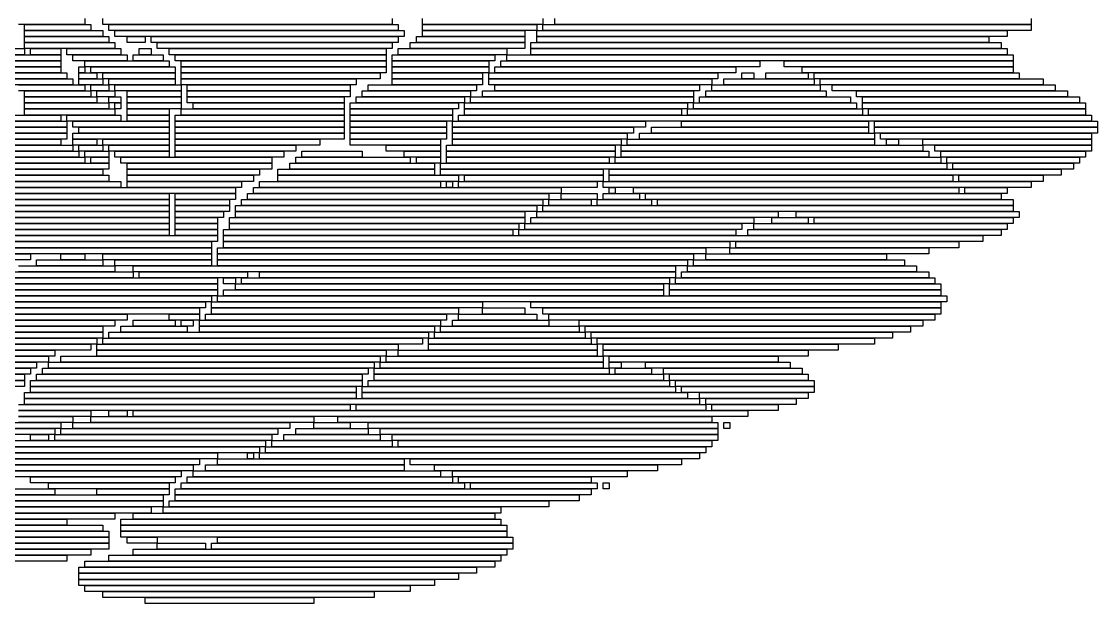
# Model space of a CAD drawing. Extents: x 39 to 985, y 65 to 958.
# Drawn here: x 786.5 to 965, y 561 to 657.5 of the extents above; entities that cross this region are included whole.
import ezdxf

# ---------------------------------------------------------------- set-up
doc = ezdxf.new("R2010")
doc.units = 0

msp = doc.modelspace()

# ---------------------------------------------------------------- linework, layer by layer
for p, q in [((797, 657), (786, 657)), ((787, 657), (798, 657)), ((787, 656), (787, 657)), ((797, 658), (797, 657)), ((798, 657), (798, 656)), ((800, 657), (800, 658)), ((848, 657), (800, 657)), ((801, 657), (849, 657)), ((801, 656), (801, 657)), ((848, 658), (848, 657)), ((849, 657), (849, 656)), ((853, 657), (853, 658)), ((873, 657), (853, 657)), ((853, 657), (872, 657)), ((853, 656), (853, 657)), ((872, 657), (872, 656)), ((873, 658), (873, 657)), ((873, 657), (954, 657)), ((873, 656), (873, 657)), ((875, 657), (875, 658)), ((954, 657), (875, 657)), ((954, 658), (954, 657)), ((954, 657), (954, 656)), ((798, 656), (787, 656)), ((787, 656), (800, 656)), ((787, 655), (787, 656)), ((800, 656), (800, 655)), ((849, 656), (801, 656)), ((802, 656), (850, 656)), ((802, 655), (802, 656)), ((850, 656), (850, 655)), ((872, 656), (853, 656)), ((853, 656), (870, 656)), ((853, 655), (853, 656)), ((870, 656), (870, 655)), ((872, 656), (950, 656)), ((872, 655), (872, 656)), ((954, 656), (873, 656)), ((950, 656), (950, 655)), ((800, 655), (787, 655)), ((787, 655), (801, 655)), ((787, 654), (787, 655)), ((801, 654), (787, 654)), ((787, 654), (802, 654)), ((787, 653), (787, 654)), ((801, 655), (801, 654)), ((850, 655), (802, 655)), ((802, 654), (802, 653)), ((804, 655), (807, 655)), ((804, 654), (804, 655)), ((807, 654), (804, 654)), ((807, 655), (807, 654)), ((808, 655), (849, 655)), ((808, 654), (808, 655)), ((849, 654), (808, 654)), ((809, 654), (848, 654)), ((809, 653), (809, 654)), ((848, 654), (848, 653)), ((849, 655), (849, 654)), ((851, 654), (870, 654)), ((851, 653), (851, 654)), ((852, 655), (870, 655)), ((852, 654), (852, 655)), ((870, 654), (852, 654)), ((870, 655), (853, 655)), ((870, 655), (870, 654)), ((870, 654), (870, 653)), ((871, 654), (949, 654)), ((871, 653), (871, 654)), ((950, 655), (872, 655)), ((872, 655), (947, 655)), ((872, 654), (872, 655)), ((947, 654), (872, 654)), ((947, 655), (947, 654)), ((949, 654), (949, 653)), ((775, 653), (787, 653)), ((787, 652), (775, 652)), ((777, 652), (793, 652)), ((802, 653), (787, 653)), ((787, 653), (787, 652)), ((788, 653), (793, 653)), ((788, 652), (788, 653)), ((793, 652), (788, 652)), ((793, 653), (793, 652)), ((793, 652), (793, 651)), ((794, 653), (803, 653)), ((794, 652), (794, 653)), ((803, 652), (794, 652)), ((795, 652), (804, 652)), ((795, 651), (795, 652)), ((803, 653), (803, 652)), ((804, 652), (804, 651)), ((805, 652), (810, 652)), ((805, 651), (805, 652)), ((806, 653), (808, 653)), ((806, 652), (806, 653)), ((808, 652), (806, 652)), ((808, 653), (808, 652)), ((848, 653), (809, 653)), ((810, 652), (810, 651)), ((811, 653), (847, 653)), ((811, 652), (811, 653)), ((847, 652), (811, 652)), ((812, 652), (847, 652)), ((812, 651), (812, 652)), ((847, 653), (847, 652)), ((847, 652), (847, 651)), ((848, 652), (865, 652)), ((848, 651), (848, 652)), ((849, 653), (867, 653)), ((849, 652), (849, 653)), ((867, 652), (849, 652)), ((870, 653), (851, 653)), ((865, 652), (865, 651)), ((867, 653), (867, 652)), ((867, 652), (951, 652)), ((867, 651), (867, 652)), ((949, 653), (871, 653)), ((871, 653), (950, 653)), ((871, 652), (871, 653)), ((950, 652), (871, 652)), ((950, 653), (950, 652)), ((951, 652), (951, 651)), ((793, 651), (777, 651)), ((779, 651), (793, 651)), ((793, 650), (779, 650)), ((781, 650), (793, 650)), ((793, 651), (793, 650)), ((793, 650), (793, 649)), ((804, 651), (795, 651)), ((796, 650), (797, 650)), ((796, 649), (796, 650)), ((797, 651), (811, 651)), ((797, 650), (797, 651)), ((811, 650), (797, 650)), ((797, 650), (797, 649)), ((798, 650), (812, 650)), ((798, 649), (798, 650)), ((810, 651), (805, 651)), ((811, 651), (811, 650)), ((847, 651), (812, 651)), ((812, 650), (812, 649)), ((813, 651), (847, 651)), ((813, 650), (813, 651)), ((847, 650), (813, 650)), ((813, 650), (847, 650)), ((813, 649), (813, 650)), ((847, 651), (847, 650)), ((847, 650), (847, 649)), ((865, 651), (848, 651)), ((848, 651), (864, 651)), ((848, 650), (848, 651)), ((864, 650), (848, 650)), ((848, 650), (864, 650)), ((848, 649), (848, 650)), ((864, 651), (864, 650)), ((864, 650), (864, 649)), ((865, 650), (905, 650)), ((865, 649), (865, 650)), ((866, 651), (909, 651)), ((866, 650), (866, 651)), ((909, 650), (866, 650)), ((951, 651), (867, 651)), ((905, 650), (905, 649)), ((909, 651), (909, 650)), ((913, 651), (951, 651)), ((913, 650), (913, 651)), ((951, 650), (913, 650)), ((916, 650), (951, 650)), ((916, 649), (916, 650)), ((951, 651), (951, 650)), ((951, 650), (951, 649)), ((793, 649), (781, 649)), ((782, 649), (794, 649)), ((794, 648), (782, 648)), ((784, 648), (795, 648)), ((794, 649), (794, 648)), ((795, 648), (795, 647)), ((797, 649), (796, 649)), ((796, 649), (799, 649)), ((796, 648), (796, 649)), ((799, 648), (796, 648)), ((796, 648), (800, 648)), ((796, 647), (796, 648)), ((812, 649), (798, 649)), ((799, 649), (799, 648)), ((800, 649), (812, 649)), ((800, 648), (800, 649)), ((812, 648), (800, 648)), ((800, 648), (800, 647)), ((801, 648), (812, 648)), ((801, 647), (801, 648)), ((812, 649), (812, 648)), ((812, 648), (812, 647)), ((847, 649), (813, 649)), ((813, 649), (846, 649)), ((813, 648), (813, 649)), ((846, 648), (813, 648)), ((813, 648), (842, 648)), ((813, 647), (813, 648)), ((842, 648), (842, 647)), ((846, 649), (846, 648)), ((864, 649), (848, 649)), ((848, 649), (863, 649)), ((848, 648), (848, 649)), ((863, 648), (848, 648)), ((848, 648), (863, 648)), ((848, 647), (848, 648)), ((863, 649), (863, 648)), ((863, 648), (863, 647)), ((864, 649), (902, 649)), ((864, 648), (864, 649)), ((902, 648), (864, 648)), ((864, 648), (901, 648)), ((864, 647), (864, 648)), ((905, 649), (865, 649)), ((901, 648), (901, 647)), ((902, 649), (902, 648)), ((903, 648), (918, 648)), ((903, 647), (903, 648)), ((906, 649), (908, 649)), ((906, 648), (906, 649)), ((908, 648), (906, 648)), ((908, 649), (908, 648)), ((910, 649), (917, 649)), ((910, 648), (910, 649)), ((917, 648), (910, 648)), ((951, 649), (916, 649)), ((917, 649), (917, 648)), ((918, 649), (952, 649)), ((918, 648), (918, 649)), ((952, 648), (918, 648)), ((918, 648), (918, 647)), ((919, 648), (956, 648)), ((919, 647), (919, 648)), ((952, 649), (952, 648)), ((956, 648), (956, 647)), ((795, 647), (784, 647)), ((786, 647), (797, 647)), ((800, 647), (796, 647)), ((797, 647), (797, 646)), ((798, 647), (801, 647)), ((798, 646), (798, 647)), ((812, 647), (801, 647)), ((801, 647), (801, 646)), ((802, 647), (813, 647)), ((802, 646), (802, 647)), ((842, 647), (813, 647)), ((813, 647), (813, 646)), ((814, 647), (841, 647)), ((814, 646), (814, 647)), ((841, 647), (841, 646)), ((844, 647), (862, 647)), ((844, 646), (844, 647)), ((863, 647), (848, 647)), ((862, 647), (862, 646)), ((901, 647), (864, 647)), ((865, 647), (899, 647)), ((865, 646), (865, 647)), ((899, 647), (899, 646)), ((901, 647), (919, 647)), ((901, 646), (901, 647)), ((918, 647), (903, 647)), ((956, 647), (919, 647)), ((919, 647), (919, 646)), ((921, 647), (958, 647)), ((921, 646), (921, 647)), ((958, 647), (958, 646)), ((797, 646), (786, 646)), ((787, 646), (798, 646)), ((787, 645), (787, 646)), ((798, 645), (787, 645)), ((787, 645), (799, 645)), ((787, 644), (787, 645)), ((801, 646), (798, 646)), ((798, 646), (798, 645)), ((799, 646), (802, 646)), ((799, 645), (799, 646)), ((802, 645), (799, 645)), ((799, 645), (799, 644)), ((801, 645), (803, 645)), ((801, 644), (801, 645)), ((813, 646), (802, 646)), ((802, 646), (802, 645)), ((803, 645), (803, 644)), ((804, 646), (813, 646)), ((804, 645), (804, 646)), ((813, 645), (804, 645)), ((804, 645), (813, 645)), ((804, 644), (804, 645)), ((813, 646), (813, 645)), ((813, 645), (813, 644)), ((841, 646), (814, 646)), ((814, 646), (841, 646)), ((814, 645), (814, 646)), ((841, 645), (814, 645)), ((814, 645), (840, 645)), ((814, 644), (814, 645)), ((840, 645), (840, 644)), ((841, 646), (841, 645)), ((842, 645), (860, 645)), ((842, 644), (842, 645)), ((843, 646), (861, 646)), ((843, 645), (843, 646)), ((861, 645), (843, 645)), ((862, 646), (844, 646)), ((860, 645), (860, 644)), ((861, 646), (861, 645)), ((861, 645), (898, 645)), ((861, 644), (861, 645)), ((863, 646), (898, 646)), ((863, 645), (863, 646)), ((898, 645), (863, 645)), ((899, 646), (865, 646)), ((898, 646), (898, 645)), ((898, 645), (898, 644)), ((899, 645), (924, 645)), ((899, 644), (899, 645)), ((900, 646), (920, 646)), ((900, 645), (900, 646)), ((920, 645), (900, 645)), ((919, 646), (901, 646)), ((920, 646), (920, 645)), ((958, 646), (921, 646)), ((924, 645), (924, 644)), ((925, 646), (960, 646)), ((925, 645), (925, 646)), ((960, 645), (925, 645)), ((926, 645), (962, 645)), ((926, 644), (926, 645)), ((960, 646), (960, 645)), ((962, 645), (962, 644)), ((799, 644), (787, 644)), ((787, 644), (801, 644)), ((787, 643), (787, 644)), ((801, 643), (787, 643)), ((787, 643), (802, 643)), ((787, 642), (787, 643)), ((803, 644), (801, 644)), ((801, 644), (801, 643)), ((802, 644), (803, 644)), ((802, 643), (802, 644)), ((803, 643), (802, 643)), ((802, 643), (802, 642)), ((803, 644), (803, 643)), ((813, 644), (804, 644)), ((804, 644), (813, 644)), ((804, 643), (804, 644)), ((813, 643), (804, 643)), ((804, 643), (811, 643)), ((804, 642), (804, 643)), ((811, 643), (811, 642)), ((813, 644), (813, 643)), ((813, 643), (840, 643)), ((813, 642), (813, 643)), ((840, 644), (814, 644)), ((815, 644), (840, 644)), ((815, 643), (815, 644)), ((840, 643), (815, 643)), ((840, 644), (840, 643)), ((840, 643), (840, 642)), ((841, 644), (859, 644)), ((841, 643), (841, 644)), ((859, 643), (841, 643)), ((841, 643), (858, 643)), ((841, 642), (841, 643)), ((860, 644), (842, 644)), ((858, 643), (858, 642)), ((859, 644), (859, 643)), ((860, 644), (897, 644)), ((860, 643), (860, 644)), ((897, 643), (860, 643)), ((860, 643), (896, 643)), ((860, 642), (860, 643)), ((898, 644), (861, 644)), ((896, 643), (896, 642)), ((897, 644), (897, 643)), ((897, 643), (926, 643)), ((897, 642), (897, 643)), ((898, 644), (925, 644)), ((898, 643), (898, 644)), ((925, 643), (898, 643)), ((924, 644), (899, 644)), ((925, 644), (925, 643)), ((962, 644), (926, 644)), ((926, 644), (963, 644)), ((926, 643), (926, 644)), ((963, 643), (926, 643)), ((926, 643), (926, 642)), ((927, 643), (963, 643)), ((927, 642), (927, 643)), ((963, 644), (963, 643)), ((963, 643), (963, 642)), ((665, 642), (793, 642)), ((793, 641), (665, 641)), ((737, 641), (794, 641)), ((802, 642), (787, 642)), ((793, 642), (793, 641)), ((794, 642), (803, 642)), ((794, 641), (794, 642)), ((803, 641), (794, 641)), ((794, 641), (794, 640)), ((795, 641), (811, 641)), ((795, 640), (795, 641)), ((803, 642), (803, 641)), ((811, 642), (804, 642)), ((804, 642), (811, 642)), ((804, 641), (804, 642)), ((811, 641), (804, 641)), ((811, 642), (811, 641)), ((811, 641), (811, 640)), ((812, 642), (840, 642)), ((812, 641), (812, 642)), ((840, 641), (812, 641)), ((812, 641), (840, 641)), ((812, 640), (812, 641)), ((840, 642), (813, 642)), ((840, 642), (840, 641)), ((840, 641), (840, 640)), ((858, 642), (841, 642)), ((841, 642), (858, 642)), ((841, 641), (841, 642)), ((858, 641), (841, 641)), ((841, 641), (857, 641)), ((841, 640), (841, 641)), ((857, 641), (857, 640)), ((858, 642), (858, 641)), ((858, 641), (890, 641)), ((858, 640), (858, 641)), ((859, 642), (964, 642)), ((859, 641), (859, 642)), ((964, 641), (859, 641)), ((896, 642), (860, 642)), ((890, 641), (890, 640)), ((896, 641), (927, 641)), ((896, 640), (896, 641)), ((926, 642), (897, 642)), ((963, 642), (927, 642)), ((927, 641), (927, 640)), ((928, 641), (965, 641)), ((928, 640), (928, 641)), ((964, 642), (964, 641)), ((965, 641), (965, 640)), ((794, 640), (737, 640)), ((741, 640), (794, 640)), ((794, 640), (794, 639)), ((811, 640), (795, 640)), ((796, 640), (811, 640)), ((796, 639), (796, 640)), ((811, 640), (811, 639)), ((840, 640), (812, 640)), ((812, 640), (840, 640)), ((812, 639), (812, 640)), ((840, 640), (840, 639)), ((857, 640), (841, 640)), ((841, 640), (857, 640)), ((841, 639), (841, 640)), ((857, 640), (857, 639)), ((890, 640), (858, 640)), ((858, 640), (888, 640)), ((858, 639), (858, 640)), ((888, 640), (888, 639)), ((891, 640), (927, 640)), ((891, 639), (891, 640)), ((927, 640), (896, 640)), ((927, 640), (927, 639)), ((965, 640), (928, 640)), ((928, 640), (965, 640)), ((928, 639), (928, 640)), ((965, 640), (965, 639)), ((794, 639), (741, 639)), ((745, 639), (794, 639)), ((794, 638), (745, 638)), ((748, 638), (793, 638)), ((793, 638), (793, 637)), ((794, 639), (794, 638)), ((795, 639), (811, 639)), ((795, 638), (795, 639)), ((811, 638), (795, 638)), ((795, 638), (799, 638)), ((795, 637), (795, 638)), ((811, 639), (796, 639)), ((799, 638), (799, 637)), ((800, 638), (811, 638)), ((800, 637), (800, 638)), ((811, 639), (811, 638)), ((811, 638), (811, 637)), ((840, 639), (812, 639)), ((812, 639), (840, 639)), ((812, 638), (812, 639)), ((840, 638), (812, 638)), ((812, 638), (836, 638)), ((812, 637), (812, 638)), ((836, 638), (836, 637)), ((840, 639), (840, 638)), ((857, 639), (841, 639)), ((841, 639), (857, 639)), ((841, 638), (841, 639)), ((857, 638), (841, 638)), ((841, 638), (856, 638)), ((841, 637), (841, 638)), ((856, 638), (856, 637)), ((857, 639), (857, 638)), ((888, 639), (858, 639)), ((858, 639), (887, 639)), ((858, 638), (858, 639)), ((887, 638), (858, 638)), ((858, 638), (886, 638)), ((858, 637), (858, 638)), ((886, 638), (886, 637)), ((887, 639), (887, 638)), ((887, 638), (928, 638)), ((887, 637), (887, 638)), ((889, 639), (928, 639)), ((889, 638), (889, 639)), ((928, 638), (889, 638)), ((927, 639), (891, 639)), ((965, 639), (928, 639)), ((928, 639), (928, 638)), ((928, 638), (928, 637)), ((929, 639), (964, 639)), ((929, 638), (929, 639)), ((964, 638), (929, 638)), ((930, 638), (932, 638)), ((930, 637), (930, 638)), ((932, 638), (932, 637)), ((936, 638), (964, 638)), ((936, 637), (936, 638)), ((964, 639), (964, 638)), ((964, 638), (964, 637)), ((793, 637), (748, 637)), ((750, 637), (795, 637)), ((795, 636), (750, 636)), ((752, 636), (796, 636)), ((799, 637), (795, 637)), ((795, 637), (795, 636)), ((796, 637), (800, 637)), ((796, 636), (796, 637)), ((800, 636), (796, 636)), ((796, 636), (796, 635)), ((797, 636), (801, 636)), ((797, 635), (797, 636)), ((811, 637), (800, 637)), ((800, 637), (800, 636)), ((801, 637), (811, 637)), ((801, 636), (801, 637)), ((811, 636), (801, 636)), ((801, 636), (801, 635)), ((802, 636), (811, 636)), ((802, 635), (802, 636)), ((811, 637), (811, 636)), ((811, 636), (811, 635)), ((836, 637), (812, 637)), ((812, 637), (832, 637)), ((812, 636), (812, 637)), ((832, 636), (812, 636)), ((812, 636), (830, 636)), ((812, 635), (812, 636)), ((830, 636), (830, 635)), ((832, 637), (832, 636)), ((833, 636), (843, 636)), ((833, 635), (833, 636)), ((856, 637), (841, 637)), ((843, 636), (843, 635)), ((847, 637), (856, 637)), ((847, 636), (847, 637)), ((856, 636), (847, 636)), ((850, 636), (856, 636)), ((850, 635), (850, 636)), ((856, 637), (856, 636)), ((856, 636), (856, 635)), ((857, 637), (885, 637)), ((857, 636), (857, 637)), ((885, 636), (857, 636)), ((857, 636), (885, 636)), ((857, 635), (857, 636)), ((886, 637), (858, 637)), ((885, 637), (885, 636)), ((885, 636), (885, 635)), ((886, 637), (936, 637)), ((886, 636), (886, 637)), ((936, 636), (886, 636)), ((886, 636), (937, 636)), ((886, 635), (886, 636)), ((928, 637), (887, 637)), ((932, 637), (930, 637)), ((964, 637), (936, 637)), ((936, 637), (936, 636)), ((937, 636), (937, 635)), ((938, 637), (964, 637)), ((938, 636), (938, 637)), ((964, 636), (938, 636)), ((939, 636), (963, 636)), ((939, 635), (939, 636)), ((963, 636), (963, 635)), ((964, 637), (964, 636)), ((796, 635), (752, 635)), ((754, 635), (797, 635)), ((797, 634), (754, 634)), ((756, 634), (801, 634)), ((801, 635), (797, 635)), ((797, 635), (797, 634)), ((798, 635), (801, 635)), ((798, 634), (798, 635)), ((801, 634), (798, 634)), ((801, 635), (801, 634)), ((801, 634), (801, 633)), ((811, 635), (802, 635)), ((803, 635), (828, 635)), ((803, 634), (803, 635)), ((828, 634), (803, 634)), ((804, 634), (828, 634)), ((804, 633), (804, 634)), ((830, 635), (812, 635)), ((828, 635), (828, 634)), ((828, 634), (828, 633)), ((831, 634), (855, 634)), ((831, 633), (831, 634)), ((832, 635), (851, 635)), ((832, 634), (832, 635)), ((851, 634), (832, 634)), ((843, 635), (833, 635)), ((856, 635), (850, 635)), ((851, 635), (851, 634)), ((852, 635), (856, 635)), ((852, 634), (852, 635)), ((856, 634), (852, 634)), ((855, 634), (855, 633)), ((856, 635), (856, 634)), ((856, 634), (940, 634)), ((856, 633), (856, 634)), ((885, 635), (857, 635)), ((857, 635), (884, 635)), ((857, 634), (857, 635)), ((884, 634), (857, 634)), ((884, 635), (884, 634)), ((885, 635), (939, 635)), ((885, 634), (885, 635)), ((939, 634), (885, 634)), ((937, 635), (886, 635)), ((963, 635), (939, 635)), ((939, 635), (939, 634)), ((940, 635), (962, 635)), ((940, 634), (940, 635)), ((962, 634), (940, 634)), ((940, 634), (940, 633)), ((941, 634), (961, 634)), ((941, 633), (941, 634)), ((961, 634), (961, 633)), ((962, 635), (962, 634)), ((801, 633), (756, 633)), ((757, 633), (800, 633)), ((800, 632), (757, 632)), ((759, 632), (801, 632)), ((800, 633), (800, 632)), ((801, 632), (801, 631)), ((828, 633), (804, 633)), ((804, 633), (826, 633)), ((804, 632), (804, 633)), ((826, 632), (804, 632)), ((804, 632), (825, 632)), ((804, 631), (804, 632)), ((825, 632), (825, 631)), ((826, 633), (826, 632)), ((829, 633), (855, 633)), ((829, 632), (829, 633)), ((855, 632), (829, 632)), ((829, 632), (859, 632)), ((829, 631), (829, 632)), ((855, 633), (831, 633)), ((855, 633), (855, 632)), ((940, 633), (856, 633)), ((856, 633), (883, 633)), ((856, 632), (856, 633)), ((883, 632), (856, 632)), ((859, 632), (859, 631)), ((860, 632), (883, 632)), ((860, 631), (860, 632)), ((883, 633), (883, 632)), ((883, 632), (883, 631)), ((884, 633), (959, 633)), ((884, 632), (884, 633)), ((959, 632), (884, 632)), ((884, 632), (941, 632)), ((884, 631), (884, 632)), ((961, 633), (941, 633)), ((941, 632), (941, 631)), ((942, 632), (956, 632)), ((942, 631), (942, 632)), ((956, 632), (956, 631)), ((959, 633), (959, 632)), ((801, 631), (759, 631)), ((760, 631), (803, 631)), ((803, 631), (803, 630)), ((825, 631), (804, 631)), ((804, 631), (823, 631)), ((804, 630), (804, 631)), ((823, 631), (823, 630)), ((826, 631), (856, 631)), ((826, 630), (826, 631)), ((859, 631), (829, 631)), ((856, 631), (856, 630)), ((857, 631), (858, 631)), ((857, 630), (857, 631)), ((858, 631), (858, 630)), ((859, 631), (882, 631)), ((859, 630), (859, 631)), ((883, 631), (860, 631)), ((882, 631), (882, 630)), ((883, 631), (954, 631)), ((883, 630), (883, 631)), ((941, 631), (884, 631)), ((956, 631), (942, 631)), ((954, 631), (954, 630)), ((803, 630), (760, 630)), ((762, 630), (822, 630)), ((822, 629), (762, 629)), ((763, 629), (811, 629)), ((823, 630), (804, 630)), ((811, 629), (811, 628)), ((812, 629), (822, 629)), ((812, 628), (812, 629)), ((822, 630), (822, 629)), ((822, 629), (822, 628)), ((824, 629), (874, 629)), ((824, 628), (824, 629)), ((825, 630), (876, 630)), ((825, 629), (825, 630)), ((876, 629), (825, 629)), ((856, 630), (826, 630)), ((858, 630), (857, 630)), ((882, 630), (859, 630)), ((874, 629), (874, 628)), ((876, 630), (876, 629)), ((876, 629), (882, 629)), ((876, 628), (876, 629)), ((882, 629), (882, 628)), ((954, 630), (883, 630)), ((883, 629), (889, 629)), ((883, 628), (883, 629)), ((884, 630), (885, 630)), ((884, 629), (884, 630)), ((885, 629), (884, 629)), ((885, 630), (885, 629)), ((888, 630), (942, 630)), ((888, 629), (888, 630)), ((942, 629), (888, 629)), ((889, 629), (889, 628)), ((890, 629), (949, 629)), ((890, 628), (890, 629)), ((942, 630), (942, 629)), ((943, 630), (950, 630)), ((943, 629), (943, 630)), ((950, 629), (943, 629)), ((949, 629), (949, 628)), ((950, 630), (950, 629)), ((811, 628), (763, 628)), ((764, 628), (811, 628)), ((811, 627), (764, 627)), ((765, 627), (811, 627)), ((811, 628), (811, 627)), ((811, 627), (811, 626)), ((822, 628), (812, 628)), ((812, 628), (821, 628)), ((812, 627), (812, 628)), ((821, 627), (812, 627)), ((812, 627), (821, 627)), ((812, 626), (812, 627)), ((821, 628), (821, 627)), ((821, 627), (821, 626)), ((822, 627), (872, 627)), ((822, 626), (822, 627)), ((823, 628), (873, 628)), ((823, 627), (823, 628)), ((873, 627), (823, 627)), ((874, 628), (824, 628)), ((872, 627), (872, 626)), ((873, 628), (873, 627)), ((873, 627), (951, 627)), ((873, 626), (873, 627)), ((874, 628), (881, 628)), ((874, 627), (874, 628)), ((881, 627), (874, 627)), ((882, 628), (876, 628)), ((881, 628), (881, 627)), ((882, 628), (891, 628)), ((882, 627), (882, 628)), ((891, 627), (882, 627)), ((889, 628), (883, 628)), ((949, 628), (890, 628)), ((891, 628), (891, 627)), ((892, 628), (951, 628)), ((892, 627), (892, 628)), ((951, 627), (892, 627)), ((951, 628), (951, 627)), ((951, 627), (951, 626)), ((811, 626), (765, 626)), ((766, 626), (811, 626)), ((811, 625), (766, 625)), ((766, 625), (811, 625)), ((811, 626), (811, 625)), ((811, 625), (811, 624)), ((821, 626), (812, 626)), ((812, 626), (820, 626)), ((812, 625), (812, 626)), ((820, 625), (812, 625)), ((812, 625), (819, 625)), ((812, 624), (812, 625)), ((819, 625), (819, 624)), ((820, 626), (820, 625)), ((821, 625), (870, 625)), ((821, 624), (821, 625)), ((872, 626), (822, 626)), ((822, 626), (870, 626)), ((822, 625), (822, 626)), ((870, 625), (822, 625)), ((870, 626), (870, 625)), ((870, 625), (870, 624)), ((871, 625), (908, 625)), ((871, 624), (871, 625)), ((872, 626), (912, 626)), ((872, 625), (872, 626)), ((912, 625), (872, 625)), ((951, 626), (873, 626)), ((908, 625), (908, 624)), ((911, 625), (917, 625)), ((911, 624), (911, 625)), ((912, 626), (912, 625)), ((915, 626), (952, 626)), ((915, 625), (915, 626)), ((952, 625), (915, 625)), ((917, 625), (917, 624)), ((918, 625), (951, 625)), ((918, 624), (918, 625)), ((951, 625), (951, 624)), ((952, 626), (952, 625)), ((811, 624), (766, 624)), ((767, 624), (811, 624)), ((811, 623), (767, 623)), ((768, 623), (811, 623)), ((811, 624), (811, 623)), ((811, 623), (811, 622)), ((819, 624), (812, 624)), ((812, 624), (819, 624)), ((812, 623), (812, 624)), ((819, 623), (812, 623)), ((812, 623), (819, 623)), ((812, 622), (812, 623)), ((819, 624), (819, 623)), ((819, 623), (819, 622)), ((820, 623), (868, 623)), ((820, 622), (820, 623)), ((870, 624), (821, 624)), ((821, 624), (869, 624)), ((821, 623), (821, 624)), ((869, 623), (821, 623)), ((868, 623), (868, 622)), ((869, 624), (869, 623)), ((869, 623), (905, 623)), ((869, 622), (869, 623)), ((870, 624), (906, 624)), ((870, 623), (870, 624)), ((906, 623), (870, 623)), ((908, 624), (871, 624)), ((905, 623), (905, 622)), ((906, 624), (906, 623)), ((907, 623), (949, 623)), ((907, 622), (907, 623)), ((908, 624), (950, 624)), ((908, 623), (908, 624)), ((950, 623), (908, 623)), ((917, 624), (911, 624)), ((951, 624), (918, 624)), ((949, 623), (949, 622)), ((950, 624), (950, 623)), ((811, 622), (768, 622)), ((769, 622), (819, 622)), ((819, 622), (812, 622)), ((819, 622), (819, 621)), ((868, 622), (820, 622)), ((820, 622), (946, 622)), ((820, 621), (820, 622)), ((905, 622), (869, 622)), ((949, 622), (907, 622)), ((946, 622), (946, 621)), ((751, 620), (818, 620)), ((819, 621), (769, 621)), ((770, 621), (818, 621)), ((818, 620), (770, 620)), ((818, 621), (818, 620)), ((818, 620), (818, 619)), ((819, 620), (900, 620)), ((819, 619), (819, 620)), ((946, 621), (820, 621)), ((820, 621), (904, 621)), ((820, 620), (820, 621)), ((904, 620), (820, 620)), ((900, 620), (900, 619)), ((904, 621), (904, 620)), ((904, 620), (937, 620)), ((904, 619), (904, 620)), ((905, 621), (942, 621)), ((905, 620), (905, 621)), ((942, 620), (905, 620)), ((937, 620), (937, 619)), ((942, 621), (942, 620)), ((818, 619), (751, 619)), ((757, 619), (788, 619)), ((788, 618), (757, 618)), ((788, 619), (788, 618)), ((789, 618), (800, 618)), ((789, 617), (789, 618)), ((793, 619), (797, 619)), ((793, 618), (793, 619)), ((797, 618), (793, 618)), ((797, 619), (797, 618)), ((800, 619), (818, 619)), ((800, 618), (800, 619)), ((818, 618), (800, 618)), ((800, 618), (800, 617)), ((802, 618), (818, 618)), ((802, 617), (802, 618)), ((818, 619), (818, 618)), ((818, 618), (818, 617)), ((900, 619), (819, 619)), ((819, 619), (898, 619)), ((819, 618), (819, 619)), ((898, 618), (819, 618)), ((819, 618), (897, 618)), ((819, 617), (819, 618)), ((897, 618), (897, 617)), ((898, 619), (898, 618)), ((898, 618), (933, 618)), ((898, 617), (898, 618)), ((900, 619), (930, 619)), ((900, 618), (900, 619)), ((930, 618), (900, 618)), ((937, 619), (904, 619)), ((930, 619), (930, 618)), ((933, 618), (933, 617)), ((785, 616), (805, 616)), ((786, 617), (802, 617)), ((802, 616), (786, 616)), ((800, 617), (789, 617)), ((818, 617), (802, 617)), ((802, 617), (802, 616)), ((805, 617), (895, 617)), ((805, 616), (805, 617)), ((895, 616), (805, 616)), ((805, 616), (805, 615)), ((806, 616), (824, 616)), ((806, 615), (806, 616)), ((897, 617), (819, 617)), ((824, 616), (824, 615)), ((826, 616), (895, 616)), ((826, 615), (826, 616)), ((895, 617), (895, 616)), ((895, 616), (895, 615)), ((896, 616), (937, 616)), ((896, 615), (896, 616)), ((897, 617), (935, 617)), ((897, 616), (897, 617)), ((935, 616), (897, 616)), ((933, 617), (898, 617)), ((935, 617), (935, 616)), ((937, 616), (937, 615)), ((805, 615), (785, 615)), ((785, 615), (819, 615)), ((824, 615), (806, 615)), ((819, 615), (819, 614)), ((820, 615), (822, 615)), ((820, 614), (820, 615)), ((822, 615), (822, 614)), ((823, 615), (894, 615)), ((823, 614), (823, 615)), ((895, 615), (826, 615)), ((894, 615), (894, 614)), ((895, 615), (938, 615)), ((895, 614), (895, 615)), ((937, 615), (896, 615)), ((938, 615), (938, 614)), ((779, 613), (819, 613)), ((780, 614), (819, 614)), ((819, 613), (780, 613)), ((819, 614), (785, 614)), ((819, 614), (819, 613)), ((819, 613), (819, 612)), ((822, 614), (820, 614)), ((820, 613), (893, 613)), ((820, 612), (820, 613)), ((822, 614), (893, 614)), ((822, 613), (822, 614)), ((893, 613), (822, 613)), ((894, 614), (823, 614)), ((893, 614), (893, 613)), ((893, 613), (893, 612)), ((894, 614), (939, 614)), ((894, 613), (894, 614)), ((939, 613), (894, 613)), ((894, 613), (939, 613)), ((894, 612), (894, 613)), ((938, 614), (895, 614)), ((939, 614), (939, 613)), ((939, 613), (939, 612)), ((777, 611), (817, 611)), ((778, 612), (818, 612)), ((818, 611), (778, 611)), ((819, 612), (779, 612)), ((817, 611), (817, 610)), ((818, 612), (818, 611)), ((818, 611), (863, 611)), ((818, 610), (818, 611)), ((819, 612), (940, 612)), ((819, 611), (819, 612)), ((940, 611), (819, 611)), ((893, 612), (820, 612)), ((863, 611), (863, 610)), ((871, 611), (939, 611)), ((871, 610), (871, 611)), ((939, 612), (894, 612)), ((939, 611), (939, 610)), ((940, 612), (940, 611)), ((776, 609), (804, 609)), ((817, 610), (777, 610)), ((777, 610), (816, 610)), ((816, 609), (777, 609)), ((804, 609), (804, 608)), ((811, 609), (816, 609)), ((811, 608), (811, 609)), ((816, 610), (816, 609)), ((816, 609), (816, 608)), ((817, 609), (857, 609)), ((817, 608), (817, 609)), ((863, 610), (818, 610)), ((818, 610), (859, 610)), ((818, 609), (818, 610)), ((859, 609), (818, 609)), ((857, 609), (857, 608)), ((859, 610), (859, 609)), ((859, 609), (872, 609)), ((859, 608), (859, 609)), ((863, 610), (870, 610)), ((863, 609), (863, 610)), ((870, 609), (863, 609)), ((870, 610), (870, 609)), ((939, 610), (871, 610)), ((872, 609), (872, 608)), ((873, 610), (939, 610)), ((873, 609), (873, 610)), ((939, 609), (873, 609)), ((874, 609), (938, 609)), ((874, 608), (874, 609)), ((938, 609), (938, 608)), ((939, 610), (939, 609)), ((750, 608), (802, 608)), ((802, 607), (750, 607)), ((775, 607), (800, 607)), ((804, 608), (776, 608)), ((800, 607), (800, 606)), ((802, 608), (802, 607)), ((803, 607), (814, 607)), ((803, 606), (803, 607)), ((805, 608), (812, 608)), ((805, 607), (805, 608)), ((812, 607), (805, 607)), ((816, 608), (811, 608)), ((812, 608), (812, 607)), ((813, 608), (815, 608)), ((813, 607), (813, 608)), ((815, 607), (813, 607)), ((814, 607), (814, 606)), ((815, 608), (815, 607)), ((816, 608), (856, 608)), ((816, 607), (816, 608)), ((856, 607), (816, 607)), ((816, 607), (855, 607)), ((816, 606), (816, 607)), ((857, 608), (817, 608)), ((855, 607), (855, 606)), ((856, 608), (856, 607)), ((856, 607), (879, 607)), ((856, 606), (856, 607)), ((858, 608), (874, 608)), ((858, 607), (858, 608)), ((874, 607), (858, 607)), ((872, 608), (859, 608)), ((938, 608), (874, 608)), ((874, 608), (874, 607)), ((879, 608), (936, 608)), ((879, 607), (879, 608)), ((936, 607), (879, 607)), ((879, 607), (879, 606)), ((880, 607), (934, 607)), ((880, 606), (880, 607)), ((934, 607), (934, 606)), ((936, 608), (936, 607)), ((800, 606), (775, 606)), ((775, 606), (800, 606)), ((800, 606), (800, 605)), ((801, 606), (854, 606)), ((801, 605), (801, 606)), ((814, 606), (803, 606)), ((855, 606), (816, 606)), ((854, 606), (854, 605)), ((855, 606), (880, 606)), ((855, 605), (855, 606)), ((879, 606), (856, 606)), ((934, 606), (880, 606)), ((880, 606), (880, 605)), ((881, 606), (931, 606)), ((881, 605), (881, 606)), ((931, 606), (931, 605)), ((772, 604), (798, 604)), ((800, 605), (775, 605)), ((778, 605), (799, 605)), ((799, 604), (778, 604)), ((798, 604), (798, 603)), ((799, 605), (799, 604)), ((799, 604), (849, 604)), ((799, 603), (799, 604)), ((800, 605), (853, 605)), ((800, 604), (800, 605)), ((853, 604), (800, 604)), ((854, 605), (801, 605)), ((849, 604), (849, 603)), ((853, 605), (853, 604)), ((854, 605), (881, 605)), ((854, 604), (854, 605)), ((881, 604), (854, 604)), ((854, 604), (882, 604)), ((854, 603), (854, 604)), ((880, 605), (855, 605)), ((931, 605), (881, 605)), ((881, 605), (881, 604)), ((882, 605), (928, 605)), ((882, 604), (882, 605)), ((928, 604), (882, 604)), ((882, 604), (882, 603)), ((883, 604), (922, 604)), ((883, 603), (883, 604)), ((922, 604), (922, 603)), ((928, 605), (928, 604)), ((768, 602), (791, 602)), ((769, 603), (792, 603)), ((792, 602), (769, 602)), ((798, 603), (772, 603)), ((791, 602), (791, 601)), ((792, 603), (792, 602)), ((793, 602), (846, 602)), ((793, 601), (793, 602)), ((849, 603), (799, 603)), ((799, 603), (847, 603)), ((799, 602), (799, 603)), ((847, 602), (799, 602)), ((846, 602), (846, 601)), ((847, 603), (847, 602)), ((847, 602), (883, 602)), ((847, 601), (847, 602)), ((849, 603), (882, 603)), ((849, 602), (849, 603)), ((882, 602), (849, 602)), ((882, 603), (854, 603)), ((882, 603), (882, 602)), ((922, 603), (883, 603)), ((883, 603), (917, 603)), ((883, 602), (883, 603)), ((917, 602), (883, 602)), ((883, 602), (883, 601)), ((884, 602), (912, 602)), ((884, 601), (884, 602)), ((912, 602), (912, 601)), ((917, 603), (917, 602)), ((766, 600), (788, 600)), ((767, 601), (789, 601)), ((789, 600), (767, 600)), ((791, 601), (768, 601)), ((788, 600), (788, 599)), ((789, 601), (789, 600)), ((790, 600), (844, 600)), ((790, 599), (790, 600)), ((791, 601), (845, 601)), ((791, 600), (791, 601)), ((845, 600), (791, 600)), ((846, 601), (793, 601)), ((844, 600), (844, 599)), ((845, 601), (845, 600)), ((845, 600), (884, 600)), ((845, 599), (845, 600)), ((846, 601), (883, 601)), ((846, 600), (846, 601)), ((883, 600), (846, 600)), ((883, 601), (847, 601)), ((883, 601), (883, 600)), ((912, 601), (884, 601)), ((884, 601), (886, 601)), ((884, 600), (884, 601)), ((886, 600), (884, 600)), ((884, 600), (884, 599)), ((885, 600), (891, 600)), ((885, 599), (885, 600)), ((886, 601), (886, 600)), ((890, 601), (914, 601)), ((890, 600), (890, 601)), ((914, 600), (890, 600)), ((891, 600), (891, 599)), ((893, 600), (916, 600)), ((893, 599), (893, 600)), ((914, 601), (914, 600)), ((916, 600), (916, 599)), ((748, 598), (787, 598)), ((765, 599), (787, 599)), ((787, 598), (765, 598)), ((788, 599), (766, 599)), ((787, 599), (787, 598)), ((787, 598), (787, 597)), ((788, 598), (843, 598)), ((788, 597), (788, 598)), ((789, 599), (843, 599)), ((789, 598), (789, 599)), ((843, 598), (789, 598)), ((844, 599), (790, 599)), ((843, 599), (843, 598)), ((843, 598), (843, 597)), ((844, 598), (894, 598)), ((844, 597), (844, 598)), ((884, 599), (845, 599)), ((845, 599), (893, 599)), ((845, 598), (845, 599)), ((893, 598), (845, 598)), ((891, 599), (885, 599)), ((916, 599), (893, 599)), ((893, 599), (893, 598)), ((894, 599), (917, 599)), ((894, 598), (894, 599)), ((917, 598), (894, 598)), ((894, 598), (894, 597)), ((895, 598), (918, 598)), ((895, 597), (895, 598)), ((917, 599), (917, 598)), ((918, 598), (918, 597)), ((787, 597), (748, 597)), ((843, 597), (788, 597)), ((788, 597), (842, 597)), ((788, 596), (788, 597)), ((842, 597), (842, 596)), ((843, 597), (895, 597)), ((843, 596), (843, 597)), ((894, 597), (844, 597)), ((918, 597), (895, 597)), ((895, 597), (895, 596)), ((896, 597), (918, 597)), ((896, 596), (896, 597)), ((918, 597), (918, 596)), ((787, 596), (842, 596)), ((787, 595), (787, 596)), ((842, 595), (787, 595)), ((787, 595), (899, 595)), ((787, 594), (787, 595)), ((842, 596), (788, 596)), ((842, 596), (842, 595)), ((895, 596), (843, 596)), ((843, 596), (897, 596)), ((843, 595), (843, 596)), ((897, 595), (843, 595)), ((918, 596), (896, 596)), ((897, 596), (897, 595)), ((899, 596), (917, 596)), ((899, 595), (899, 596)), ((917, 595), (899, 595)), ((899, 595), (899, 594)), ((900, 595), (915, 595)), ((900, 594), (900, 595)), ((915, 595), (915, 594)), ((917, 596), (917, 595)), ((786, 594), (841, 594)), ((841, 593), (786, 593)), ((786, 593), (798, 593)), ((899, 594), (787, 594)), ((798, 593), (798, 592)), ((801, 593), (804, 593)), ((801, 592), (801, 593)), ((804, 593), (804, 592)), ((805, 593), (907, 593)), ((805, 592), (805, 593)), ((841, 594), (841, 593)), ((842, 594), (900, 594)), ((842, 593), (842, 594)), ((900, 593), (842, 593)), ((915, 594), (900, 594)), ((900, 594), (900, 593)), ((901, 594), (912, 594)), ((901, 593), (901, 594)), ((912, 593), (901, 593)), ((907, 593), (907, 592)), ((912, 594), (912, 593)), ((743, 591), (793, 591)), ((798, 592), (786, 592)), ((786, 592), (795, 592)), ((795, 591), (786, 591)), ((793, 591), (793, 590)), ((795, 592), (795, 591)), ((795, 591), (831, 591)), ((795, 590), (795, 591)), ((798, 592), (835, 592)), ((798, 591), (798, 592)), ((835, 591), (798, 591)), ((804, 592), (801, 592)), ((907, 592), (805, 592)), ((831, 591), (831, 590)), ((835, 592), (835, 591)), ((835, 591), (841, 591)), ((835, 590), (835, 591)), ((839, 592), (901, 592)), ((839, 591), (839, 592)), ((901, 591), (839, 591)), ((841, 591), (841, 590)), ((844, 591), (902, 591)), ((844, 590), (844, 591)), ((901, 592), (901, 591)), ((902, 591), (902, 590)), ((903, 591), (904, 591)), ((903, 590), (903, 591)), ((904, 591), (904, 590)), ((793, 590), (743, 590)), ((785, 590), (792, 590)), ((792, 590), (792, 589)), ((793, 590), (829, 590)), ((793, 589), (793, 590)), ((831, 590), (795, 590)), ((829, 590), (829, 589)), ((832, 590), (844, 590)), ((832, 589), (832, 590)), ((841, 590), (835, 590)), ((902, 590), (844, 590)), ((844, 590), (844, 589)), ((846, 590), (902, 590)), ((846, 589), (846, 590)), ((902, 590), (902, 589)), ((904, 590), (903, 590)), ((781, 588), (827, 588)), ((792, 589), (785, 589)), ((788, 589), (791, 589)), ((788, 588), (788, 589)), ((791, 588), (788, 588)), ((791, 589), (791, 588)), ((792, 589), (828, 589)), ((792, 588), (792, 589)), ((828, 588), (792, 588)), ((829, 589), (793, 589)), ((827, 588), (827, 587)), ((828, 589), (828, 588)), ((828, 588), (848, 588)), ((828, 587), (828, 588)), ((830, 589), (846, 589)), ((830, 588), (830, 589)), ((846, 588), (830, 588)), ((844, 589), (832, 589)), ((902, 589), (846, 589)), ((846, 589), (846, 588)), ((848, 589), (902, 589)), ((848, 588), (848, 589)), ((902, 588), (848, 588)), ((848, 588), (848, 587)), ((849, 588), (901, 588)), ((849, 587), (849, 588)), ((901, 588), (901, 587)), ((902, 589), (902, 588)), ((779, 586), (819, 586)), ((780, 587), (826, 587)), ((826, 586), (780, 586)), ((827, 587), (781, 587)), ((819, 586), (819, 585)), ((824, 586), (825, 586)), ((824, 585), (824, 586)), ((825, 586), (825, 585)), ((826, 587), (826, 586)), ((826, 586), (899, 586)), ((826, 585), (826, 586)), ((827, 587), (900, 587)), ((827, 586), (827, 587)), ((900, 586), (827, 586)), ((848, 587), (828, 587)), ((901, 587), (849, 587)), ((899, 586), (899, 585)), ((900, 587), (900, 586)), ((819, 585), (779, 585)), ((779, 585), (816, 585)), ((816, 584), (779, 584)), ((780, 584), (815, 584)), ((815, 584), (815, 583)), ((816, 585), (816, 584)), ((817, 584), (850, 584)), ((817, 583), (817, 584)), ((819, 585), (850, 585)), ((819, 584), (819, 585)), ((850, 584), (819, 584)), ((825, 585), (824, 585)), ((899, 585), (826, 585)), ((850, 585), (850, 584)), ((850, 584), (850, 583)), ((851, 585), (896, 585)), ((851, 584), (851, 585)), ((896, 584), (851, 584)), ((855, 584), (892, 584)), ((855, 583), (855, 584)), ((892, 584), (892, 583)), ((896, 585), (896, 584)), ((815, 583), (780, 583)), ((783, 583), (813, 583)), ((813, 582), (783, 582)), ((788, 582), (812, 582)), ((788, 581), (788, 582)), ((812, 582), (812, 581)), ((813, 583), (813, 582)), ((814, 582), (858, 582)), ((814, 581), (814, 582)), ((815, 583), (856, 583)), ((815, 582), (815, 583)), ((856, 582), (815, 582)), ((850, 583), (817, 583)), ((892, 583), (855, 583)), ((856, 583), (856, 582)), ((858, 583), (887, 583)), ((858, 582), (858, 583)), ((887, 582), (858, 582)), ((858, 582), (858, 581)), ((859, 582), (881, 582)), ((859, 581), (859, 582)), ((881, 582), (881, 581)), ((887, 583), (887, 582)), ((812, 581), (788, 581)), ((791, 581), (811, 581)), ((791, 580), (791, 581)), ((811, 581), (811, 580)), ((813, 581), (860, 581)), ((813, 580), (813, 581)), ((858, 581), (814, 581)), ((881, 581), (859, 581)), ((860, 581), (860, 580)), ((861, 581), (882, 581)), ((861, 580), (861, 581)), ((882, 581), (882, 580)), ((883, 581), (884, 581)), ((883, 580), (883, 581)), ((884, 581), (884, 580)), ((740, 579), (810, 579)), ((741, 580), (792, 580)), ((792, 579), (741, 579)), ((811, 580), (791, 580)), ((792, 580), (792, 579)), ((799, 580), (811, 580)), ((799, 579), (799, 580)), ((811, 579), (799, 579)), ((810, 579), (810, 578)), ((811, 580), (811, 579)), ((812, 580), (881, 580)), ((812, 579), (812, 580)), ((881, 579), (812, 579)), ((812, 579), (879, 579)), ((812, 578), (812, 579)), ((860, 580), (813, 580)), ((882, 580), (861, 580)), ((879, 579), (879, 578)), ((881, 580), (881, 579)), ((884, 580), (883, 580)), ((810, 578), (740, 578)), ((741, 578), (810, 578)), ((810, 577), (741, 577)), ((745, 577), (808, 577)), ((808, 577), (808, 576)), ((810, 578), (810, 577)), ((810, 577), (866, 577)), ((810, 576), (810, 577)), ((811, 578), (874, 578)), ((811, 577), (811, 578)), ((874, 577), (811, 577)), ((879, 578), (812, 578)), ((866, 577), (866, 576)), ((874, 578), (874, 577)), ((808, 576), (745, 576)), ((753, 576), (802, 576)), ((802, 575), (753, 575)), ((771, 575), (794, 575)), ((794, 575), (794, 574)), ((802, 576), (802, 575)), ((803, 575), (866, 575)), ((803, 574), (803, 575)), ((805, 576), (865, 576)), ((805, 575), (805, 576)), ((865, 575), (805, 575)), ((866, 576), (810, 576)), ((865, 576), (865, 575)), ((866, 575), (866, 574)), ((761, 573), (801, 573)), ((766, 574), (800, 574)), ((800, 573), (766, 573)), ((794, 574), (771, 574)), ((800, 574), (800, 573)), ((801, 573), (801, 572)), ((866, 574), (803, 574)), ((803, 574), (867, 574)), ((803, 573), (803, 574)), ((867, 573), (803, 573)), ((803, 573), (867, 573)), ((803, 572), (803, 573)), ((867, 574), (867, 573)), ((867, 573), (867, 572)), ((745, 572), (801, 572)), ((801, 572), (761, 572)), ((801, 572), (801, 571)), ((867, 572), (803, 572)), ((804, 572), (809, 572)), ((804, 571), (804, 572)), ((809, 572), (809, 571)), ((819, 572), (868, 572)), ((819, 571), (819, 572)), ((868, 572), (868, 571)), ((725, 570), (798, 570)), ((732, 571), (801, 571)), ((801, 570), (732, 570)), ((801, 571), (745, 571)), ((798, 570), (798, 569)), ((801, 571), (801, 570)), ((809, 571), (804, 571)), ((805, 570), (867, 570)), ((805, 569), (805, 570)), ((809, 571), (817, 571)), ((809, 570), (809, 571)), ((817, 570), (809, 570)), ((817, 571), (817, 570)), ((818, 571), (868, 571)), ((818, 570), (818, 571)), ((868, 570), (818, 570)), ((868, 571), (819, 571)), ((867, 570), (867, 569)), ((868, 571), (868, 570)), ((798, 569), (725, 569)), ((725, 569), (794, 569)), ((794, 568), (725, 568)), ((794, 569), (794, 568)), ((797, 568), (865, 568)), ((797, 567), (797, 568)), ((801, 569), (866, 569)), ((801, 568), (801, 569)), ((866, 568), (801, 568)), ((867, 569), (805, 569)), ((865, 568), (865, 567)), ((866, 569), (866, 568)), ((796, 567), (862, 567)), ((796, 566), (796, 567)), ((862, 566), (796, 566)), ((796, 566), (859, 566)), ((796, 565), (796, 566)), ((865, 567), (797, 567)), ((859, 566), (859, 565)), ((862, 567), (862, 566)), ((859, 565), (796, 565)), ((796, 565), (855, 565)), ((796, 564), (796, 565)), ((855, 565), (855, 564)), ((855, 564), (796, 564)), ((797, 564), (851, 564)), ((797, 563), (797, 564)), ((851, 563), (797, 563)), ((800, 563), (845, 563)), ((800, 562), (800, 563)), ((845, 563), (845, 562)), ((851, 564), (851, 563)), ((845, 562), (800, 562)), ((807, 562), (835, 562)), ((807, 561), (807, 562)), ((835, 561), (807, 561)), ((835, 562), (835, 561))]:
    msp.add_line(p, q)

doc.saveas('drawing.dxf')
